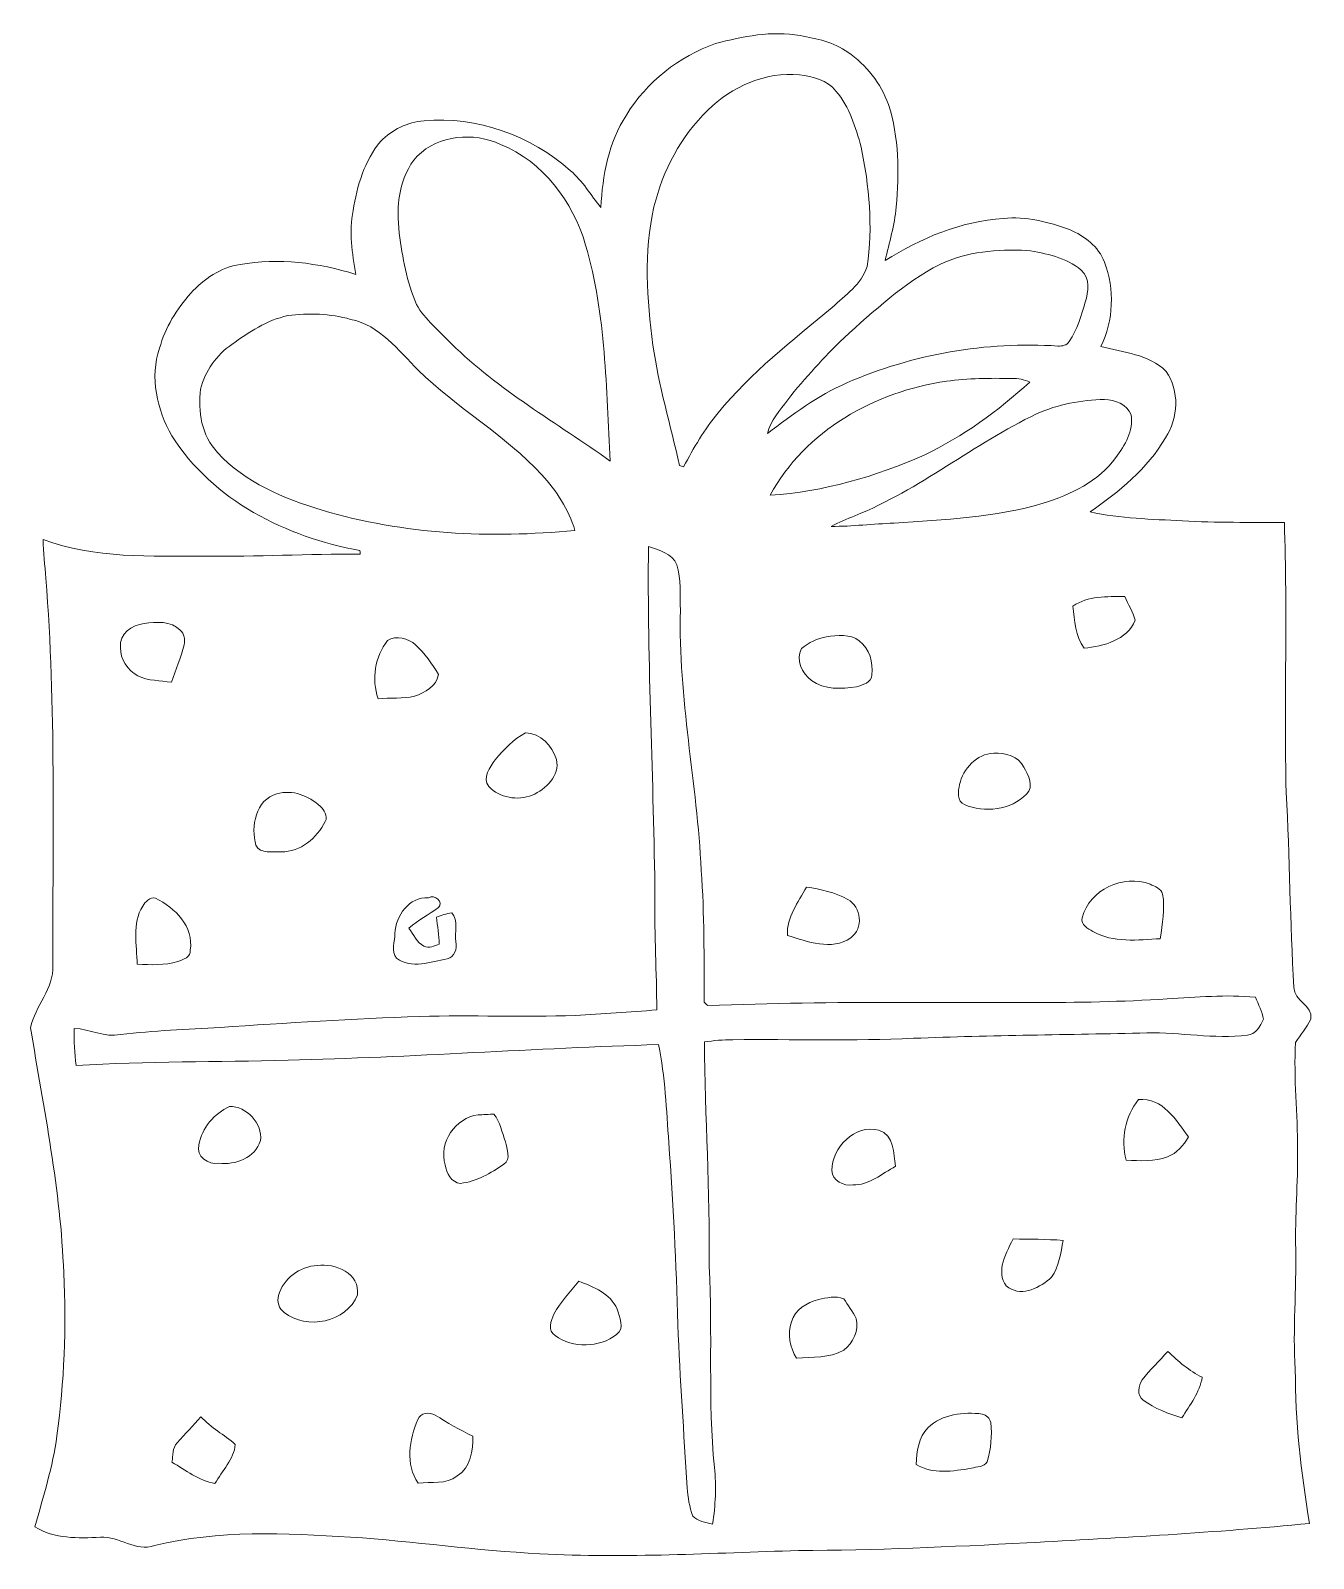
# Model space of a CAD drawing. Header units: centimetres. Extents: x -13.4 to 13.4, y -15.9 to 15.9.
import ezdxf

# ---------------------------------------------------------------- set-up
doc = ezdxf.new("R2010")
doc.units = ezdxf.units.CM
doc.header["$MEASUREMENT"] = 0
doc.layers.add('Layer 1', color=7, linetype='Continuous')

msp = doc.modelspace()

# ---------------------------------------------------------------- linework, layer by layer
at = {"layer": 'Layer 1', "color": 253, "lineweight": 9}
for points, knots in [([(0.93513, 15.67055), (1.50699, 15.82365), (2.10636, 15.94289), (2.69903, 15.83776), (2.69903, 15.83776), (3.04476, 15.77638), (3.40353, 15.70265), (3.6921, 15.48992), (3.6921, 15.48992), (4.08686, 15.2324), (4.3779, 14.83729), (4.54336, 14.39949), (4.54336, 14.39949), (4.76314, 13.71087), (4.76666, 12.97497), (4.70175, 12.26165), (4.70175, 12.26165), (4.67318, 11.8803), (4.55429, 11.51447), (4.47421, 11.14264), (4.47421, 11.14264), (5.21575, 11.61501), (6.05289, 11.96285), (6.93731, 12.02353), (6.93731, 12.02353), (7.40932, 12.07398), (7.87746, 11.94909), (8.31667, 11.78858), (8.31667, 11.78858), (8.62923, 11.65629), (8.92696, 11.43792), (9.04938, 11.10913), (9.04938, 11.10913), (9.26245, 10.54786), (9.24059, 9.88993), (8.97283, 9.34947), (8.97283, 9.34947), (9.43956, 9.2253), (9.97578, 9.19355), (10.3342, 8.83194), (10.3342, 8.83194), (10.62313, 8.43084), (10.58609, 7.85334), (10.3215, 7.44765), (10.3215, 7.44765), (9.94685, 6.79748), (9.35348, 6.32088), (8.74811, 5.89754), (8.74811, 5.89754), (9.3817, 5.76243), (10.03152, 5.74691), (10.67604, 5.71234), (10.67604, 5.71234), (11.38407, 5.67353), (12.09351, 5.68023), (12.80224, 5.68059), (12.80224, 5.68059), (12.86856, 3.80416), (12.79659, 1.92527), (12.83892, 0.04814), (12.83892, 0.04814), (12.91901, -1.3076), (12.91618, -2.66685), (13.00226, -4.02222), (13.00226, -4.02222), (12.99344, -4.30762), (13.40866, -4.38911), (13.35327, -4.68404), (13.35327, -4.68404), (13.27778, -4.86607), (13.13385, -5.00542), (13.03507, -5.17263), (13.03507, -5.17263), (12.99097, -5.91699), (13.0834, -6.66206), (13.07705, -7.40677), (13.07705, -7.40677), (13.08693, -8.10104), (13.02272, -8.79354), (13.0393, -9.48816), (13.0393, -9.48816), (13.05659, -10.32319), (12.97298, -11.15786), (13.03013, -11.99253), (13.03013, -11.99253), (13.02942, -13.06992), (13.14796, -14.14448), (13.32682, -15.20599), (13.32682, -15.20599), (11.36572, -15.40142), (9.39651, -15.50267), (7.42943, -15.61415), (7.42943, -15.61415), (5.84299, -15.69035), (4.25618, -15.77184), (2.66764, -15.77149), (2.66764, -15.77149), (0.86953, -15.82476), (-0.93106, -15.93729), (-2.72987, -15.83815), (-2.72987, -15.83815), (-4.05138, -15.77466), (-5.3623, -15.58205), (-6.68204, -15.49279), (-6.68204, -15.49279), (-8.04306, -15.40636), (-9.433, -15.34392), (-10.77039, -15.66389), (-10.77039, -15.66389), (-11.16585, -15.81664), (-11.50699, -15.46387), (-11.9021, -15.49667), (-11.9021, -15.49667), (-12.36388, -15.51255), (-12.8613, -15.53583), (-13.26699, -15.27442), (-13.26699, -15.27442), (-13.09343, -14.6486), (-12.89234, -14.02665), (-12.80874, -13.38001), (-12.80874, -13.38001), (-12.65598, -12.255), (-12.608, -11.11447), (-12.66692, -9.98064), (-12.66692, -9.98064), (-12.72865, -8.25555), (-13.08214, -6.56046), (-13.35836, -4.86254), (-13.35836, -4.86254), (-13.26594, -4.40816), (-12.86906, -4.04657), (-12.89164, -3.56291), (-12.89164, -3.56291), (-12.90187, -0.8698), (-12.8239, 1.82825), (-13.03875, 4.5157), (-13.03875, 4.5157), (-13.06027, 4.78488), (-13.09131, 5.05298), (-13.09554, 5.32287), (-13.09554, 5.32287), (-12.0171, 4.92176), (-10.84553, 4.97609), (-9.71452, 4.97468), (-9.71452, 4.97468), (-8.63679, 4.96162), (-7.56046, 5.02442), (-6.48237, 5.02053), (-6.48237, 5.02053), (-6.48343, 5.03853), (-6.48484, 5.07416), (-6.4859, 5.0918), (-6.4859, 5.0918), (-8.01731, 5.37508), (-9.56, 6.13461), (-10.4102, 7.48928), (-10.4102, 7.48928), (-10.72347, 8.03291), (-10.87516, 8.70741), (-10.66596, 9.3149), (-10.66596, 9.3149), (-10.55484, 9.7467), (-10.30437, 10.12841), (-10.01509, 10.46249), (-10.01509, 10.46249), (-9.74239, 10.75565), (-9.39279, 11.00294), (-8.98814, 11.06115), (-8.98814, 11.06115), (-8.17817, 11.20826), (-7.35126, 11.09572), (-6.57233, 10.85513), (-6.57233, 10.85513), (-6.64465, 11.29469), (-6.71803, 11.74448), (-6.6263, 12.18757), (-6.6263, 12.18757), (-6.54764, 12.6998), (-6.39277, 13.22544), (-6.05516, 13.62832), (-6.05516, 13.62832), (-5.82056, 13.87632), (-5.4893, 14.03295), (-5.14817, 14.0587), (-5.14817, 14.0587), (-4.04644, 14.16136), (-2.91544, 13.75355), (-2.09452, 13.01942), (-2.09452, 13.01942), (-1.83664, 12.80282), (-1.66872, 12.50789), (-1.4567, 12.25107), (-1.4567, 12.25107), (-1.42918, 12.921), (-1.29477, 13.60715), (-0.92647, 14.17794), (-0.92647, 14.17794), (-0.5049, 14.87221), (0.16996, 15.40314), (0.93513, 15.67055), (0.93513, 15.67055), (0.93513, 15.67055), (0.93513, 15.67055), (0.93513, 15.67055)], [0, 0, 0, 0, 0.01923077, 0.01923077, 0.01923077, 0.01923077, 0.03846154, 0.03846154, 0.03846154, 0.03846154, 0.05769231, 0.05769231, 0.05769231, 0.05769231, 0.07692308, 0.07692308, 0.07692308, 0.07692308, 0.09615385, 0.09615385, 0.09615385, 0.09615385, 0.11538462, 0.11538462, 0.11538462, 0.11538462, 0.13461538, 0.13461538, 0.13461538, 0.13461538, 0.15384615, 0.15384615, 0.15384615, 0.15384615, 0.17307692, 0.17307692, 0.17307692, 0.17307692, 0.19230769, 0.19230769, 0.19230769, 0.19230769, 0.21153846, 0.21153846, 0.21153846, 0.21153846, 0.23076923, 0.23076923, 0.23076923, 0.23076923, 0.25, 0.25, 0.25, 0.25, 0.26923077, 0.26923077, 0.26923077, 0.26923077, 0.28846154, 0.28846154, 0.28846154, 0.28846154, 0.30769231, 0.30769231, 0.30769231, 0.30769231, 0.32692308, 0.32692308, 0.32692308, 0.32692308, 0.34615385, 0.34615385, 0.34615385, 0.34615385, 0.36538462, 0.36538462, 0.36538462, 0.36538462, 0.38461538, 0.38461538, 0.38461538, 0.38461538, 0.40384615, 0.40384615, 0.40384615, 0.40384615, 0.42307692, 0.42307692, 0.42307692, 0.42307692, 0.44230769, 0.44230769, 0.44230769, 0.44230769, 0.46153846, 0.46153846, 0.46153846, 0.46153846, 0.48076923, 0.48076923, 0.48076923, 0.48076923, 0.5, 0.5, 0.5, 0.5, 0.51923077, 0.51923077, 0.51923077, 0.51923077, 0.53846154, 0.53846154, 0.53846154, 0.53846154, 0.55769231, 0.55769231, 0.55769231, 0.55769231, 0.57692308, 0.57692308, 0.57692308, 0.57692308, 0.59615385, 0.59615385, 0.59615385, 0.59615385, 0.61538462, 0.61538462, 0.61538462, 0.61538462, 0.63461538, 0.63461538, 0.63461538, 0.63461538, 0.65384615, 0.65384615, 0.65384615, 0.65384615, 0.67307692, 0.67307692, 0.67307692, 0.67307692, 0.69230769, 0.69230769, 0.69230769, 0.69230769, 0.71153846, 0.71153846, 0.71153846, 0.71153846, 0.73076923, 0.73076923, 0.73076923, 0.73076923, 0.75, 0.75, 0.75, 0.75, 0.76923077, 0.76923077, 0.76923077, 0.76923077, 0.78846154, 0.78846154, 0.78846154, 0.78846154, 0.80769231, 0.80769231, 0.80769231, 0.80769231, 0.82692308, 0.82692308, 0.82692308, 0.82692308, 0.84615385, 0.84615385, 0.84615385, 0.84615385, 0.86538462, 0.86538462, 0.86538462, 0.86538462, 0.88461538, 0.88461538, 0.88461538, 0.88461538, 0.90384615, 0.90384615, 0.90384615, 0.90384615, 0.92307692, 0.92307692, 0.92307692, 0.92307692, 0.94230769, 0.94230769, 0.94230769, 0.94230769, 0.96153846, 0.96153846, 0.96153846, 0.96153846, 1, 1, 1, 1]), ([(0.77039, 14.28166), (0.21123, 13.73627), (-0.1673, 13.01977), (-0.3518, 12.26412), (-0.3518, 12.26412), (-0.56311, 11.31727), (-0.50349, 10.33443), (-0.37191, 9.38052), (-0.37191, 9.38052), (-0.25267, 8.52856), (-0.00537, 7.70271), (0.18442, 6.86521), (0.18442, 6.86521), (0.20559, 6.85922), (0.24757, 6.84652), (0.26838, 6.84052), (0.26838, 6.84052), (0.47476, 7.23457), (0.70124, 7.62016), (0.98593, 7.96376), (0.98593, 7.96376), (1.6735, 8.80514), (2.53533, 9.47753), (3.36861, 10.16651), (3.36861, 10.16651), (3.63601, 10.42156), (3.97997, 10.64911), (4.09709, 11.01635), (4.09709, 11.01635), (4.21951, 11.84644), (4.14188, 12.69522), (3.9708, 13.5126), (3.9708, 13.5126), (3.85614, 13.92324), (3.72985, 14.34904), (3.44516, 14.67818), (3.44516, 14.67818), (3.26983, 14.91454), (2.95903, 14.97945), (2.68492, 15.01861), (2.68492, 15.01861), (1.97265, 15.08917), (1.27345, 14.77167), (0.77039, 14.28166), (0.77039, 14.28166), (0.77039, 14.28166), (0.77039, 14.28166), (0.77039, 14.28166)], [0, 0, 0, 0, 0.07692308, 0.07692308, 0.07692308, 0.07692308, 0.15384615, 0.15384615, 0.15384615, 0.15384615, 0.23076923, 0.23076923, 0.23076923, 0.23076923, 0.30769231, 0.30769231, 0.30769231, 0.30769231, 0.38461538, 0.38461538, 0.38461538, 0.38461538, 0.46153846, 0.46153846, 0.46153846, 0.46153846, 0.53846154, 0.53846154, 0.53846154, 0.53846154, 0.61538462, 0.61538462, 0.61538462, 0.61538462, 0.69230769, 0.69230769, 0.69230769, 0.69230769, 0.76923077, 0.76923077, 0.76923077, 0.76923077, 0.84615385, 0.84615385, 0.84615385, 0.84615385, 1, 1, 1, 1]), ([(-5.29139, 13.32281), (-5.67945, 12.89066), (-5.73131, 12.26448), (-5.66499, 11.71238), (-5.66499, 11.71238), (-5.59478, 11.20861), (-5.51329, 10.69638), (-5.3055, 10.22824), (-5.3055, 10.22824), (-5.127, 9.90404), (-4.82537, 9.67544), (-4.57667, 9.40804), (-4.57667, 9.40804), (-3.59347, 8.43754), (-2.38027, 7.75809), (-1.26338, 6.96011), (-1.26338, 6.96011), (-1.35016, 8.46787), (-1.34769, 10.00599), (-1.77702, 11.46685), (-1.77702, 11.46685), (-2.04513, 12.37137), (-2.65897, 13.20851), (-3.55361, 13.56834), (-3.55361, 13.56834), (-4.11312, 13.82658), (-4.84231, 13.76766), (-5.29139, 13.32281), (-5.29139, 13.32281), (-5.29139, 13.32281), (-5.29139, 13.32281), (-5.29139, 13.32281)], [0, 0, 0, 0, 0.11111111, 0.11111111, 0.11111111, 0.11111111, 0.22222222, 0.22222222, 0.22222222, 0.22222222, 0.33333333, 0.33333333, 0.33333333, 0.33333333, 0.44444444, 0.44444444, 0.44444444, 0.44444444, 0.55555556, 0.55555556, 0.55555556, 0.55555556, 0.66666667, 0.66666667, 0.66666667, 0.66666667, 0.77777778, 0.77777778, 0.77777778, 0.77777778, 1, 1, 1, 1]), ([(5.61474, 11.06362), (4.86227, 10.67627), (4.23961, 10.09242), (3.61449, 9.5322), (3.61449, 9.5322), (3.19645, 9.12652), (2.8031, 8.69401), (2.43903, 8.23928), (2.43903, 8.23928), (2.27604, 8.02056), (2.08802, 7.8036), (2.01499, 7.53479), (2.01499, 7.53479), (2.53816, 7.92919), (3.06557, 8.32924), (3.67164, 8.58994), (3.67164, 8.58994), (5.05065, 9.19249), (6.57712, 9.45919), (8.07889, 9.36041), (8.07889, 9.36041), (8.16568, 9.35406), (8.26339, 9.37523), (8.31172, 9.4553), (8.31172, 9.4553), (8.48424, 9.70014), (8.56078, 9.99612), (8.64721, 10.27834), (8.64721, 10.27834), (8.716, 10.49459), (8.7527, 10.77364), (8.56537, 10.94227), (8.56537, 10.94227), (8.2447, 11.20332), (7.82913, 11.29892), (7.42943, 11.35572), (7.42943, 11.35572), (6.81524, 11.38465), (6.17636, 11.3335), (5.61474, 11.06362), (5.61474, 11.06362), (5.61474, 11.06362), (5.61474, 11.06362), (5.61474, 11.06362)], [0, 0, 0, 0, 0.08333333, 0.08333333, 0.08333333, 0.08333333, 0.16666667, 0.16666667, 0.16666667, 0.16666667, 0.25, 0.25, 0.25, 0.25, 0.33333333, 0.33333333, 0.33333333, 0.33333333, 0.41666667, 0.41666667, 0.41666667, 0.41666667, 0.5, 0.5, 0.5, 0.5, 0.58333333, 0.58333333, 0.58333333, 0.58333333, 0.66666667, 0.66666667, 0.66666667, 0.66666667, 0.75, 0.75, 0.75, 0.75, 0.83333333, 0.83333333, 0.83333333, 0.83333333, 1, 1, 1, 1]), ([(-7.99226, 9.9947), (-8.42653, 9.90016), (-8.80223, 9.64791), (-9.15818, 9.39357), (-9.15818, 9.39357), (-9.48028, 9.17555), (-9.71523, 8.83865), (-9.80941, 8.46153), (-9.80941, 8.46153), (-9.87151, 7.99939), (-9.79249, 7.48504), (-9.45628, 7.13826), (-9.45628, 7.13826), (-8.88761, 6.50644), (-8.07164, 6.18082), (-7.27647, 5.936), (-7.27647, 5.936), (-5.57185, 5.42729), (-3.76387, 5.34015), (-2.00068, 5.51478), (-2.00068, 5.51478), (-2.12874, 5.95152), (-2.3898, 6.33675), (-2.68966, 6.67401), (-2.68966, 6.67401), (-3.46118, 7.50233), (-4.46378, 8.06572), (-5.26846, 8.857), (-5.26846, 8.857), (-5.68474, 9.26904), (-6.07139, 9.7975), (-6.68204, 9.91709), (-6.68204, 9.91709), (-7.10679, 10.04021), (-7.55587, 10.04797), (-7.99226, 9.9947), (-7.99226, 9.9947), (-7.99226, 9.9947), (-7.99226, 9.9947), (-7.99226, 9.9947)], [0, 0, 0, 0, 0.09090909, 0.09090909, 0.09090909, 0.09090909, 0.18181818, 0.18181818, 0.18181818, 0.18181818, 0.27272727, 0.27272727, 0.27272727, 0.27272727, 0.36363636, 0.36363636, 0.36363636, 0.36363636, 0.45454545, 0.45454545, 0.45454545, 0.45454545, 0.54545455, 0.54545455, 0.54545455, 0.54545455, 0.63636364, 0.63636364, 0.63636364, 0.63636364, 0.72727273, 0.72727273, 0.72727273, 0.72727273, 0.81818182, 0.81818182, 0.81818182, 0.81818182, 1, 1, 1, 1]), ([(5.75303, 8.62557), (4.26784, 8.41426), (2.79993, 7.59617), (2.07567, 6.24538), (2.07567, 6.24538), (3.18551, 6.32405), (4.27207, 6.63203), (5.2856, 7.0857), (5.2856, 7.0857), (6.09734, 7.46952), (6.82865, 8.00857), (7.49222, 8.6097), (7.49222, 8.6097), (7.37263, 8.65767), (7.24457, 8.6919), (7.1144, 8.68167), (7.1144, 8.68167), (6.66002, 8.69436), (6.20388, 8.68449), (5.75303, 8.62557), (5.75303, 8.62557), (5.75303, 8.62557), (5.75303, 8.62557), (5.75303, 8.62557)], [0, 0, 0, 0, 0.14285714, 0.14285714, 0.14285714, 0.14285714, 0.28571429, 0.28571429, 0.28571429, 0.28571429, 0.42857143, 0.42857143, 0.42857143, 0.42857143, 0.57142857, 0.57142857, 0.57142857, 0.57142857, 0.71428571, 0.71428571, 0.71428571, 0.71428571, 1, 1, 1, 1]), ([(7.63298, 7.94542), (6.32171, 7.31924), (5.19247, 6.36074), (3.83851, 5.81746), (3.83851, 5.81746), (3.67305, 5.74761), (3.50266, 5.68694), (3.34744, 5.59557), (3.34744, 5.59557), (3.78665, 5.59804), (4.22374, 5.64778), (4.66259, 5.66577), (4.66259, 5.66577), (5.70541, 5.73632), (6.76339, 5.78501), (7.77268, 6.07958), (7.77268, 6.07958), (8.34382, 6.25985), (8.92767, 6.53325), (9.2861, 7.03384), (9.2861, 7.03384), (9.47625, 7.28784), (9.66287, 7.59229), (9.60254, 7.92425), (9.60254, 7.92425), (9.52952, 8.14721), (9.26175, 8.23611), (9.04974, 8.24563), (9.04974, 8.24563), (8.56501, 8.23611), (8.07713, 8.14297), (7.63298, 7.94542), (7.63298, 7.94542), (7.63298, 7.94542), (7.63298, 7.94542), (7.63298, 7.94542)], [0, 0, 0, 0, 0.1, 0.1, 0.1, 0.1, 0.2, 0.2, 0.2, 0.2, 0.3, 0.3, 0.3, 0.3, 0.4, 0.4, 0.4, 0.4, 0.5, 0.5, 0.5, 0.5, 0.6, 0.6, 0.6, 0.6, 0.7, 0.7, 0.7, 0.7, 0.8, 0.8, 0.8, 0.8, 1, 1, 1, 1]), ([(-0.46575, 5.17964), (-0.49291, 2.73524), (-0.35392, 0.29332), (-0.33063, -2.15039), (-0.33063, -2.15039), (-0.3458, -2.93002), (-0.29465, -3.7086), (-0.29289, -4.48823), (-0.29289, -4.48823), (-0.85804, -4.55104), (-1.42707, -4.56091), (-1.99327, -4.60995), (-1.99327, -4.60995), (-3.07348, -4.63959), (-4.15439, -4.60218), (-5.2346, -4.62618), (-5.2346, -4.62618), (-6.62489, -4.68121), (-8.01378, -4.7627), (-9.40161, -4.85654), (-9.40161, -4.85654), (-10.09517, -4.89323), (-10.78908, -4.92498), (-11.47912, -5.00506), (-11.47912, -5.00506), (-11.81531, -5.07527), (-12.11764, -4.88336), (-12.44855, -4.88052), (-12.44855, -4.88052), (-12.45878, -5.13806), (-12.44255, -5.39629), (-12.4041, -5.65135), (-12.4041, -5.65135), (-10.93302, -5.55787), (-9.45839, -5.58679), (-7.98591, -5.53846), (-7.98591, -5.53846), (-5.40781, -5.48237), (-2.8343, -5.28976), (-0.25655, -5.21673), (-0.25655, -5.21673), (-0.1172, -5.89054), (-0.0911, -6.57986), (-0.04171, -7.26425), (-0.04171, -7.26425), (0.0539, -8.52755), (0.10893, -9.79367), (0.14915, -11.06014), (0.14915, -11.06014), (0.18936, -12.19503), (0.27262, -13.3278), (0.34423, -14.46127), (0.34423, -14.46127), (0.35235, -14.66271), (0.3908, -14.86097), (0.45677, -15.05182), (0.45677, -15.05182), (0.56084, -15.16647), (0.73017, -15.17812), (0.87093, -15.22045), (0.87093, -15.22045), (0.9362, -14.82957), (0.9482, -14.43164), (0.91079, -14.03723), (0.91079, -14.03723), (0.7718, -12.64235), (0.87516, -11.239), (0.80249, -9.84128), (0.80249, -9.84128), (0.81801, -8.27955), (0.71465, -6.72027), (0.70124, -5.15923), (0.70124, -5.15923), (0.89703, -5.13453), (1.09353, -5.10984), (1.29179, -5.11372), (1.29179, -5.11372), (2.5498, -5.10243), (3.80852, -5.13912), (5.06617, -5.08409), (5.06617, -5.08409), (6.6886, -5.01847), (8.31243, -5.01177), (9.93521, -4.9712), (9.93521, -4.9712), (10.63442, -4.95709), (11.33115, -5.10137), (12.02965, -5.02094), (12.02965, -5.02094), (12.20322, -4.99977), (12.30694, -4.83538), (12.36479, -4.6865), (12.36479, -4.6865), (12.33869, -4.52529), (12.25931, -4.37818), (12.19757, -4.2286), (12.19757, -4.2286), (11.58586, -4.16191), (10.97061, -4.2346), (10.3589, -4.26106), (10.3589, -4.26106), (8.47965, -4.38488), (6.59582, -4.32314), (4.71409, -4.33761), (4.71409, -4.33761), (3.39965, -4.32279), (2.08626, -4.3616), (0.77286, -4.40322), (0.77286, -4.40322), (0.74675, -4.37888), (0.721, -4.35454), (0.6956, -4.3309), (0.6956, -4.3309), (0.69172, -3.41333), (0.70442, -2.4954), (0.63457, -1.57994), (0.63457, -1.57994), (0.55061, 0.23405), (0.1495, 2.02546), (0.201, 3.84685), (0.201, 3.84685), (0.19042, 4.16294), (0.22429, 4.49102), (0.12375, 4.79582), (0.12375, 4.79582), (0.03202, 5.03606), (-0.25055, 5.09886), (-0.46575, 5.17964), (-0.46575, 5.17964), (-0.46575, 5.17964), (-0.46575, 5.17964), (-0.46575, 5.17964)], [0, 0, 0, 0, 0.02941176, 0.02941176, 0.02941176, 0.02941176, 0.05882353, 0.05882353, 0.05882353, 0.05882353, 0.08823529, 0.08823529, 0.08823529, 0.08823529, 0.11764706, 0.11764706, 0.11764706, 0.11764706, 0.14705882, 0.14705882, 0.14705882, 0.14705882, 0.17647059, 0.17647059, 0.17647059, 0.17647059, 0.20588235, 0.20588235, 0.20588235, 0.20588235, 0.23529412, 0.23529412, 0.23529412, 0.23529412, 0.26470588, 0.26470588, 0.26470588, 0.26470588, 0.29411765, 0.29411765, 0.29411765, 0.29411765, 0.32352941, 0.32352941, 0.32352941, 0.32352941, 0.35294118, 0.35294118, 0.35294118, 0.35294118, 0.38235294, 0.38235294, 0.38235294, 0.38235294, 0.41176471, 0.41176471, 0.41176471, 0.41176471, 0.44117647, 0.44117647, 0.44117647, 0.44117647, 0.47058824, 0.47058824, 0.47058824, 0.47058824, 0.5, 0.5, 0.5, 0.5, 0.52941176, 0.52941176, 0.52941176, 0.52941176, 0.55882353, 0.55882353, 0.55882353, 0.55882353, 0.58823529, 0.58823529, 0.58823529, 0.58823529, 0.61764706, 0.61764706, 0.61764706, 0.61764706, 0.64705882, 0.64705882, 0.64705882, 0.64705882, 0.67647059, 0.67647059, 0.67647059, 0.67647059, 0.70588235, 0.70588235, 0.70588235, 0.70588235, 0.73529412, 0.73529412, 0.73529412, 0.73529412, 0.76470588, 0.76470588, 0.76470588, 0.76470588, 0.79411765, 0.79411765, 0.79411765, 0.79411765, 0.82352941, 0.82352941, 0.82352941, 0.82352941, 0.85294118, 0.85294118, 0.85294118, 0.85294118, 0.88235294, 0.88235294, 0.88235294, 0.88235294, 0.91176471, 0.91176471, 0.91176471, 0.91176471, 0.94117647, 0.94117647, 0.94117647, 0.94117647, 1, 1, 1, 1]), ([(8.38792, 3.93222), (8.4292, 3.63483), (8.43414, 3.30604), (8.62464, 3.05698), (8.62464, 3.05698), (9.03351, 3.10249), (9.51329, 3.21537), (9.68968, 3.64118), (9.68968, 3.64118), (9.64734, 3.81616), (9.54009, 3.96714), (9.47096, 4.13224), (9.47096, 4.13224), (9.10266, 4.12907), (8.70472, 4.15517), (8.38792, 3.93222), (8.38792, 3.93222), (8.38792, 3.93222), (8.38792, 3.93222), (8.38792, 3.93222)], [0, 0, 0, 0, 0.16666667, 0.16666667, 0.16666667, 0.16666667, 0.33333333, 0.33333333, 0.33333333, 0.33333333, 0.5, 0.5, 0.5, 0.5, 0.66666667, 0.66666667, 0.66666667, 0.66666667, 1, 1, 1, 1]), ([(-10.99017, 3.5738), (-11.23535, 3.53711), (-11.51863, 3.35719), (-11.47841, 3.07074), (-11.47841, 3.07074), (-11.49852, 2.82132), (-11.32213, 2.59978), (-11.11999, 2.4763), (-11.11999, 2.4763), (-10.90197, 2.37399), (-10.65185, 2.37894), (-10.41761, 2.34542), (-10.41761, 2.34542), (-10.33224, 2.60683), (-10.21299, 2.85731), (-10.15479, 3.12683), (-10.15479, 3.12683), (-10.12762, 3.23231), (-10.1502, 3.3579), (-10.23593, 3.43127), (-10.23593, 3.43127), (-10.42925, 3.63236), (-10.74005, 3.60131), (-10.99017, 3.5738), (-10.99017, 3.5738), (-10.99017, 3.5738), (-10.99017, 3.5738), (-10.99017, 3.5738)], [0, 0, 0, 0, 0.125, 0.125, 0.125, 0.125, 0.25, 0.25, 0.25, 0.25, 0.375, 0.375, 0.375, 0.375, 0.5, 0.5, 0.5, 0.5, 0.625, 0.625, 0.625, 0.625, 0.75, 0.75, 0.75, 0.75, 1, 1, 1, 1]), ([(-5.90911, 3.21714), (-6.17087, 2.87777), (-6.24989, 2.40998), (-6.10631, 2.00217), (-6.10631, 2.00217), (-5.85302, 2.01805), (-5.59408, 2.00005), (-5.34466, 2.05403), (-5.34466, 2.05403), (-5.13476, 2.12847), (-4.8864, 2.26076), (-4.8483, 2.50417), (-4.8483, 2.50417), (-4.97283, 2.73242), (-5.13476, 2.94444), (-5.32385, 3.1233), (-5.32385, 3.1233), (-5.47413, 3.26018), (-5.72919, 3.32967), (-5.90911, 3.21714), (-5.90911, 3.21714), (-5.90911, 3.21714), (-5.90911, 3.21714), (-5.90911, 3.21714)], [0, 0, 0, 0, 0.14285714, 0.14285714, 0.14285714, 0.14285714, 0.28571429, 0.28571429, 0.28571429, 0.28571429, 0.42857143, 0.42857143, 0.42857143, 0.42857143, 0.57142857, 0.57142857, 0.57142857, 0.57142857, 0.71428571, 0.71428571, 0.71428571, 0.71428571, 1, 1, 1, 1]), ([(3.24866, 3.2951), (3.05957, 3.25594), (2.87154, 3.17727), (2.7269, 3.0471), (2.7269, 3.0471), (2.59178, 2.82203), (2.74348, 2.52569), (2.93363, 2.38281), (2.93363, 2.38281), (3.20456, 2.1835), (3.55875, 2.20502), (3.87414, 2.24947), (3.87414, 2.24947), (4.0036, 2.28863), (4.18669, 2.33731), (4.19587, 2.50028), (4.19587, 2.50028), (4.22514, 2.75712), (4.15107, 3.04957), (3.9327, 3.20726), (3.9327, 3.20726), (3.7422, 3.36001), (3.47303, 3.32191), (3.24866, 3.2951), (3.24866, 3.2951), (3.24866, 3.2951), (3.24866, 3.2951), (3.24866, 3.2951)], [0, 0, 0, 0, 0.125, 0.125, 0.125, 0.125, 0.25, 0.25, 0.25, 0.25, 0.375, 0.375, 0.375, 0.375, 0.5, 0.5, 0.5, 0.5, 0.625, 0.625, 0.625, 0.625, 0.75, 0.75, 0.75, 0.75, 1, 1, 1, 1]), ([(-3.03362, 1.28991), (-3.28374, 1.15727), (-3.47776, 0.93467), (-3.66685, 0.72829), (-3.66685, 0.72829), (-3.76986, 0.57695), (-3.94061, 0.34835), (-3.79738, 0.16879), (-3.79738, 0.16879), (-3.57478, -0.0711), (-3.19272, -0.12896), (-2.89356, -0.01255), (-2.89356, -0.01255), (-2.60817, 0.11164), (-2.31042, 0.39139), (-2.3838, 0.73464), (-2.3838, 0.73464), (-2.47517, 1.01792), (-2.71612, 1.28497), (-3.03362, 1.28991), (-3.03362, 1.28991), (-3.03362, 1.28991), (-3.03362, 1.28991), (-3.03362, 1.28991)], [0, 0, 0, 0, 0.14285714, 0.14285714, 0.14285714, 0.14285714, 0.28571429, 0.28571429, 0.28571429, 0.28571429, 0.42857143, 0.42857143, 0.42857143, 0.42857143, 0.57142857, 0.57142857, 0.57142857, 0.57142857, 0.71428571, 0.71428571, 0.71428571, 0.71428571, 1, 1, 1, 1]), ([(6.73834, 0.86658), (6.38415, 0.84682), (6.09522, 0.54555), (6.02608, 0.2083), (6.02608, 0.2083), (5.99292, 0.076), (5.96822, -0.14131), (6.12733, -0.20798), (6.12733, -0.20798), (6.54325, -0.38473), (7.09711, -0.3244), (7.41955, 0.0125), (7.41955, 0.0125), (7.58818, 0.16667), (7.45554, 0.40903), (7.3684, 0.57236), (7.3684, 0.57236), (7.25727, 0.79991), (6.9747, 0.88281), (6.73834, 0.86658), (6.73834, 0.86658), (6.73834, 0.86658), (6.73834, 0.86658), (6.73834, 0.86658)], [0, 0, 0, 0, 0.14285714, 0.14285714, 0.14285714, 0.14285714, 0.28571429, 0.28571429, 0.28571429, 0.28571429, 0.42857143, 0.42857143, 0.42857143, 0.42857143, 0.57142857, 0.57142857, 0.57142857, 0.57142857, 0.71428571, 0.71428571, 0.71428571, 0.71428571, 1, 1, 1, 1]), ([(-8.21698, 0.01674), (-8.65865, -0.09968), (-8.77155, -0.67366), (-8.65513, -1.05501), (-8.65513, -1.05501), (-8.56517, -1.24727), (-8.29318, -1.18377), (-8.12808, -1.19471), (-8.12808, -1.19471), (-7.72662, -1.19894), (-7.37878, -0.90578), (-7.2098, -0.56006), (-7.2098, -0.56006), (-7.14806, -0.44365), (-7.23273, -0.32405), (-7.31316, -0.24361), (-7.31316, -0.24361), (-7.55552, -0.02736), (-7.88819, 0.11446), (-8.21698, 0.01674), (-8.21698, 0.01674), (-8.21698, 0.01674), (-8.21698, 0.01674), (-8.21698, 0.01674)], [0, 0, 0, 0, 0.14285714, 0.14285714, 0.14285714, 0.14285714, 0.28571429, 0.28571429, 0.28571429, 0.28571429, 0.42857143, 0.42857143, 0.42857143, 0.42857143, 0.57142857, 0.57142857, 0.57142857, 0.57142857, 0.71428571, 0.71428571, 0.71428571, 0.71428571, 1, 1, 1, 1]), ([(8.58337, -2.56878), (8.54632, -2.71095), (8.70296, -2.7995), (8.80809, -2.85277), (8.80809, -2.85277), (9.23283, -3.09971), (9.74542, -3.03233), (10.21319, -3.00622), (10.21319, -3.00622), (10.25024, -2.69754), (10.31903, -2.38428), (10.26118, -2.07347), (10.26118, -2.07347), (10.23578, -1.95318), (10.09643, -1.91826), (10.00189, -1.87099), (10.00189, -1.87099), (9.44625, -1.65262), (8.73153, -1.97857), (8.58337, -2.56878), (8.58337, -2.56878), (8.58337, -2.56878), (8.58337, -2.56878), (8.58337, -2.56878)], [0, 0, 0, 0, 0.14285714, 0.14285714, 0.14285714, 0.14285714, 0.28571429, 0.28571429, 0.28571429, 0.28571429, 0.42857143, 0.42857143, 0.42857143, 0.42857143, 0.57142857, 0.57142857, 0.57142857, 0.57142857, 0.71428571, 0.71428571, 0.71428571, 0.71428571, 1, 1, 1, 1]), ([(-11.01839, -2.32783), (-11.24734, -2.68943), (-11.14292, -3.13852), (-11.13092, -3.54068), (-11.13092, -3.54068), (-10.84835, -3.55127), (-10.55872, -3.5622), (-10.28355, -3.48494), (-10.28355, -3.48494), (-10.18019, -3.43697), (-10.0045, -3.39287), (-10.02708, -3.24541), (-10.02708, -3.24541), (-9.94594, -2.75293), (-10.34599, -2.35747), (-10.75028, -2.16309), (-10.75028, -2.16309), (-10.86528, -2.12922), (-10.96724, -2.23717), (-11.01839, -2.32783), (-11.01839, -2.32783), (-11.01839, -2.32783), (-11.01839, -2.32783), (-11.01839, -2.32783)], [0, 0, 0, 0, 0.14285714, 0.14285714, 0.14285714, 0.14285714, 0.28571429, 0.28571429, 0.28571429, 0.28571429, 0.42857143, 0.42857143, 0.42857143, 0.42857143, 0.57142857, 0.57142857, 0.57142857, 0.57142857, 0.71428571, 0.71428571, 0.71428571, 0.71428571, 1, 1, 1, 1]), ([(-5.75706, -2.89581), (-5.75671, -3.0609), (-5.84032, -3.26904), (-5.72108, -3.41404), (-5.72108, -3.41404), (-5.41487, -3.64334), (-5.00211, -3.49094), (-4.66521, -3.42391), (-4.66521, -3.42391), (-4.50893, -3.39322), (-4.45072, -3.21048), (-4.48529, -3.06867), (-4.48529, -3.06867), (-4.51668, -2.87711), (-4.42074, -2.6224), (-4.57067, -2.46683), (-4.57067, -2.46683), (-4.68038, -2.48376), (-4.78622, -2.51516), (-4.88923, -2.55467), (-4.88923, -2.55467), (-4.86453, -2.74305), (-4.84372, -2.93214), (-4.83066, -3.12229), (-4.83066, -3.12229), (-4.93191, -3.15827), (-5.04373, -3.21119), (-5.15028, -3.16074), (-5.15028, -3.16074), (-5.3055, -3.08772), (-5.36971, -2.91556), (-5.46284, -2.78327), (-5.46284, -2.78327), (-5.27552, -2.61641), (-5.05009, -2.50211), (-4.84795, -2.35782), (-4.84795, -2.35782), (-4.72836, -2.24281), (-4.92909, -2.06819), (-5.05785, -2.1518), (-5.05785, -2.1518), (-5.45649, -2.12533), (-5.74048, -2.53103), (-5.75706, -2.89581), (-5.75706, -2.89581), (-5.75706, -2.89581), (-5.75706, -2.89581), (-5.75706, -2.89581)], [0, 0, 0, 0, 0.07692308, 0.07692308, 0.07692308, 0.07692308, 0.15384615, 0.15384615, 0.15384615, 0.15384615, 0.23076923, 0.23076923, 0.23076923, 0.23076923, 0.30769231, 0.30769231, 0.30769231, 0.30769231, 0.38461538, 0.38461538, 0.38461538, 0.38461538, 0.46153846, 0.46153846, 0.46153846, 0.46153846, 0.53846154, 0.53846154, 0.53846154, 0.53846154, 0.61538462, 0.61538462, 0.61538462, 0.61538462, 0.69230769, 0.69230769, 0.69230769, 0.69230769, 0.76923077, 0.76923077, 0.76923077, 0.76923077, 0.84615385, 0.84615385, 0.84615385, 0.84615385, 1, 1, 1, 1]), ([(2.82956, -1.92955), (2.66058, -2.24952), (2.41962, -2.55502), (2.43162, -2.93602), (2.43162, -2.93602), (2.85284, -3.06902), (3.35026, -3.26058), (3.75384, -2.98929), (3.75384, -2.98929), (4.02512, -2.79244), (3.97997, -2.34336), (3.69069, -2.18566), (3.69069, -2.18566), (3.42858, -2.03572), (3.12484, -1.97681), (2.82956, -1.92955), (2.82956, -1.92955), (2.82956, -1.92955), (2.82956, -1.92955), (2.82956, -1.92955)], [0, 0, 0, 0, 0.16666667, 0.16666667, 0.16666667, 0.16666667, 0.33333333, 0.33333333, 0.33333333, 0.33333333, 0.5, 0.5, 0.5, 0.5, 0.66666667, 0.66666667, 0.66666667, 0.66666667, 1, 1, 1, 1]), ([(9.75987, -6.3622), (9.47695, -6.71886), (9.38382, -7.18699), (9.50235, -7.6255), (9.50235, -7.6255), (9.79022, -7.64137), (10.09079, -7.66289), (10.36489, -7.55635), (10.36489, -7.55635), (10.55927, -7.48156), (10.69827, -7.31646), (10.80446, -7.14254), (10.80446, -7.14254), (10.54516, -6.79294), (10.26294, -6.31599), (9.75987, -6.3622), (9.75987, -6.3622), (9.75987, -6.3622), (9.75987, -6.3622), (9.75987, -6.3622)], [0, 0, 0, 0, 0.16666667, 0.16666667, 0.16666667, 0.16666667, 0.33333333, 0.33333333, 0.33333333, 0.33333333, 0.5, 0.5, 0.5, 0.5, 0.66666667, 0.66666667, 0.66666667, 0.66666667, 1, 1, 1, 1]), ([(-9.20722, -6.50578), (-9.52049, -6.65289), (-9.79143, -6.95804), (-9.8447, -7.30588), (-9.8447, -7.30588), (-9.91525, -7.55459), (-9.64996, -7.72639), (-9.43159, -7.6897), (-9.43159, -7.6897), (-9.08552, -7.7345), (-8.67099, -7.57893), (-8.56094, -7.21945), (-8.56094, -7.21945), (-8.50979, -6.86667), (-8.85727, -6.49379), (-9.20722, -6.50578), (-9.20722, -6.50578), (-9.20722, -6.50578), (-9.20722, -6.50578), (-9.20722, -6.50578)], [0, 0, 0, 0, 0.16666667, 0.16666667, 0.16666667, 0.16666667, 0.33333333, 0.33333333, 0.33333333, 0.33333333, 0.5, 0.5, 0.5, 0.5, 0.66666667, 0.66666667, 0.66666667, 0.66666667, 1, 1, 1, 1]), ([(-4.01963, -6.68182), (-4.49341, -6.74285), (-4.85254, -7.26037), (-4.70683, -7.72569), (-4.70683, -7.72569), (-4.68638, -7.89467), (-4.57667, -8.0961), (-4.38793, -8.11092), (-4.38793, -8.11092), (-4.05103, -8.07458), (-3.75646, -7.89571), (-3.48129, -7.71121), (-3.48129, -7.71121), (-3.32677, -7.60574), (-3.42167, -7.39372), (-3.44919, -7.24344), (-3.44919, -7.24344), (-3.52257, -7.04976), (-3.55961, -6.83175), (-3.68943, -6.66665), (-3.68943, -6.66665), (-3.77198, -6.67017), (-3.93708, -6.67794), (-4.01963, -6.68182), (-4.01963, -6.68182), (-4.01963, -6.68182), (-4.01963, -6.68182), (-4.01963, -6.68182)], [0, 0, 0, 0, 0.125, 0.125, 0.125, 0.125, 0.25, 0.25, 0.25, 0.25, 0.375, 0.375, 0.375, 0.375, 0.5, 0.5, 0.5, 0.5, 0.625, 0.625, 0.625, 0.625, 0.75, 0.75, 0.75, 0.75, 1, 1, 1, 1]), ([(3.35873, -7.84422), (3.36755, -8.052), (3.60673, -8.17442), (3.79617, -8.14266), (3.79617, -8.14266), (4.14047, -8.15537), (4.40683, -7.90631), (4.69187, -7.75426), (4.69187, -7.75426), (4.64778, -7.48368), (4.66259, -7.10374), (4.34085, -7.00214), (4.34085, -7.00214), (3.84132, -6.87337), (3.36049, -7.3595), (3.35873, -7.84422), (3.35873, -7.84422), (3.35873, -7.84422), (3.35873, -7.84422), (3.35873, -7.84422)], [0, 0, 0, 0, 0.16666667, 0.16666667, 0.16666667, 0.16666667, 0.33333333, 0.33333333, 0.33333333, 0.33333333, 0.5, 0.5, 0.5, 0.5, 0.66666667, 0.66666667, 0.66666667, 0.66666667, 1, 1, 1, 1]), ([(7.14227, -9.27015), (7.05231, -9.44618), (6.96059, -9.62469), (6.91684, -9.81871), (6.91684, -9.81871), (6.89074, -9.98416), (6.89462, -10.18666), (7.05055, -10.28967), (7.05055, -10.28967), (7.34194, -10.47665), (7.72047, -10.28191), (7.94165, -10.07025), (7.94165, -10.07025), (8.10394, -9.84905), (8.13745, -9.56401), (8.18437, -9.30083), (8.18437, -9.30083), (7.83758, -9.27544), (7.48905, -9.27614), (7.14227, -9.27015), (7.14227, -9.27015), (7.14227, -9.27015), (7.14227, -9.27015), (7.14227, -9.27015)], [0, 0, 0, 0, 0.14285714, 0.14285714, 0.14285714, 0.14285714, 0.28571429, 0.28571429, 0.28571429, 0.28571429, 0.42857143, 0.42857143, 0.42857143, 0.42857143, 0.57142857, 0.57142857, 0.57142857, 0.57142857, 0.71428571, 0.71428571, 0.71428571, 0.71428571, 1, 1, 1, 1]), ([(-7.37525, -9.82154), (-7.73367, -9.85047), (-8.0928, -10.09388), (-8.18417, -10.45266), (-8.18417, -10.45266), (-8.22157, -10.58319), (-8.17324, -10.7243), (-8.06775, -10.80508), (-8.06775, -10.80508), (-7.59539, -11.17762), (-6.76742, -11.01287), (-6.53846, -10.43996), (-6.53846, -10.43996), (-6.47637, -9.99193), (-7.0006, -9.77249), (-7.37525, -9.82154), (-7.37525, -9.82154), (-7.37525, -9.82154), (-7.37525, -9.82154), (-7.37525, -9.82154)], [0, 0, 0, 0, 0.16666667, 0.16666667, 0.16666667, 0.16666667, 0.33333333, 0.33333333, 0.33333333, 0.33333333, 0.5, 0.5, 0.5, 0.5, 0.66666667, 0.66666667, 0.66666667, 0.66666667, 1, 1, 1, 1]), ([(-1.91672, -10.15491), (-2.10122, -10.37399), (-2.29913, -10.58671), (-2.43989, -10.83789), (-2.43989, -10.83789), (-2.50163, -10.97689), (-2.57042, -11.18926), (-2.41379, -11.28874), (-2.41379, -11.28874), (-2.04196, -11.55121), (-1.48986, -11.54803), (-1.13179, -11.26299), (-1.13179, -11.26299), (-0.94517, -11.13564), (-1.07746, -10.89822), (-1.12121, -10.73523), (-1.12121, -10.73523), (-1.26161, -10.40997), (-1.60698, -10.26957), (-1.91672, -10.15491), (-1.91672, -10.15491), (-1.91672, -10.15491), (-1.91672, -10.15491), (-1.91672, -10.15491)], [0, 0, 0, 0, 0.14285714, 0.14285714, 0.14285714, 0.14285714, 0.28571429, 0.28571429, 0.28571429, 0.28571429, 0.42857143, 0.42857143, 0.42857143, 0.42857143, 0.57142857, 0.57142857, 0.57142857, 0.57142857, 0.71428571, 0.71428571, 0.71428571, 0.71428571, 1, 1, 1, 1]), ([(3.07897, -10.53274), (2.83873, -10.59941), (2.59001, -10.74582), (2.51875, -10.99982), (2.51875, -10.99982), (2.42033, -11.25487), (2.49512, -11.53145), (2.62248, -11.76182), (2.62248, -11.76182), (2.94986, -11.73359), (3.31357, -11.76252), (3.60849, -11.59107), (3.60849, -11.59107), (3.7997, -11.43832), (3.93517, -11.17726), (3.86567, -10.93032), (3.86567, -10.93032), (3.79582, -10.78497), (3.69845, -10.65162), (3.60744, -10.52074), (3.60744, -10.52074), (3.44128, -10.44384), (3.24866, -10.50769), (3.07897, -10.53274), (3.07897, -10.53274), (3.07897, -10.53274), (3.07897, -10.53274), (3.07897, -10.53274)], [0, 0, 0, 0, 0.125, 0.125, 0.125, 0.125, 0.25, 0.25, 0.25, 0.25, 0.375, 0.375, 0.375, 0.375, 0.5, 0.5, 0.5, 0.5, 0.625, 0.625, 0.625, 0.625, 0.75, 0.75, 0.75, 0.75, 1, 1, 1, 1]), ([(9.83467, -12.20914), (9.75141, -12.33261), (9.72177, -12.5344), (9.85866, -12.63177), (9.85866, -12.63177), (10.09748, -12.80886), (10.37865, -12.9214), (10.66299, -13.00324), (10.66299, -13.00324), (10.83444, -12.73689), (11.03094, -12.47513), (11.08985, -12.15657), (11.08985, -12.15657), (10.81574, -12.02393), (10.58679, -11.82637), (10.37019, -11.61612), (10.37019, -11.61612), (10.19486, -11.8165), (9.99765, -11.99818), (9.83467, -12.20914), (9.83467, -12.20914), (9.83467, -12.20914), (9.83467, -12.20914), (9.83467, -12.20914)], [0, 0, 0, 0, 0.14285714, 0.14285714, 0.14285714, 0.14285714, 0.28571429, 0.28571429, 0.28571429, 0.28571429, 0.42857143, 0.42857143, 0.42857143, 0.42857143, 0.57142857, 0.57142857, 0.57142857, 0.57142857, 0.71428571, 0.71428571, 0.71428571, 0.71428571, 1, 1, 1, 1]), ([(-9.80483, -12.97996), (-9.96499, -13.16552), (-10.14032, -13.33732), (-10.29766, -13.52571), (-10.29766, -13.52571), (-10.4049, -13.63048), (-10.38233, -13.79382), (-10.40738, -13.92717), (-10.40738, -13.92717), (-10.12339, -14.1025), (-9.84611, -14.31169), (-9.51026, -14.37167), (-9.51026, -14.37167), (-9.36457, -14.10532), (-9.11056, -13.86755), (-9.08658, -13.55675), (-9.08658, -13.55675), (-9.31941, -13.35814), (-9.59317, -13.20679), (-9.80483, -12.97996)], [0, 0, 0, 0, 0.16666667, 0.16666667, 0.16666667, 0.16666667, 0.33333333, 0.33333333, 0.33333333, 0.33333333, 0.5, 0.5, 0.5, 0.5, 0.66666667, 0.66666667, 0.66666667, 0.66666667, 1, 1, 1, 1]), ([(-5.27869, -13.03958), (-5.45544, -13.45409), (-5.5468, -13.97726), (-5.26917, -14.36814), (-5.26917, -14.36814), (-5.00106, -14.33074), (-4.68426, -14.40447), (-4.45707, -14.21644), (-4.45707, -14.21644), (-4.16674, -14.04288), (-4.12546, -13.68622), (-4.13075, -13.38318), (-4.13075, -13.38318), (-4.40557, -13.26042), (-4.66063, -13.10167), (-4.91744, -12.94715), (-4.91744, -12.94715), (-5.0381, -12.87765), (-5.22506, -12.89776), (-5.27869, -13.03958), (-5.27869, -13.03958), (-5.27869, -13.03958), (-5.27869, -13.03958), (-5.27869, -13.03958)], [0, 0, 0, 0, 0.14285714, 0.14285714, 0.14285714, 0.14285714, 0.28571429, 0.28571429, 0.28571429, 0.28571429, 0.42857143, 0.42857143, 0.42857143, 0.42857143, 0.57142857, 0.57142857, 0.57142857, 0.57142857, 0.71428571, 0.71428571, 0.71428571, 0.71428571, 1, 1, 1, 1]), ([(5.36603, -13.20962), (5.16036, -13.4047), (5.13708, -13.71021), (5.11627, -13.97514), (5.11627, -13.97514), (5.46375, -14.19175), (5.89061, -14.11414), (6.27303, -14.05593), (6.27303, -14.05593), (6.37462, -14.01818), (6.54078, -14.03582), (6.60252, -13.92082), (6.60252, -13.92082), (6.67801, -13.65517), (6.70835, -13.37507), (6.67484, -13.10025), (6.67484, -13.10025), (6.65614, -13.01382), (6.58453, -12.94397), (6.49951, -12.92351), (6.49951, -12.92351), (6.10828, -12.88047), (5.66272, -12.91928), (5.36603, -13.20962), (5.36603, -13.20962), (5.36603, -13.20962), (5.36603, -13.20962), (5.36603, -13.20962)], [0, 0, 0, 0, 0.125, 0.125, 0.125, 0.125, 0.25, 0.25, 0.25, 0.25, 0.375, 0.375, 0.375, 0.375, 0.5, 0.5, 0.5, 0.5, 0.625, 0.625, 0.625, 0.625, 0.75, 0.75, 0.75, 0.75, 1, 1, 1, 1])]:
    msp.add_open_spline(points, degree=3, knots=knots, dxfattribs=at)

doc.saveas('drawing.dxf')
